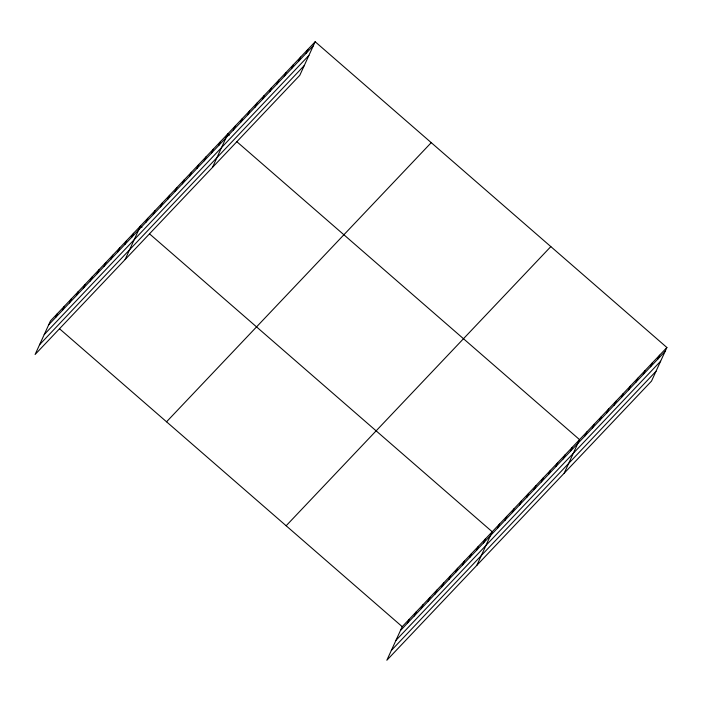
<?xml version="1.0" encoding="UTF-8"?>
<svg xmlns="http://www.w3.org/2000/svg" width="702" height="702" viewBox="0 0 702 702"><rect width="100%" height="100%" fill="white"/><g stroke="black" fill="none" stroke-linecap="round" stroke-linejoin="round"><path stroke-width="1.05" d="M55.607 317.515L57.397 313.601M62.531 310.214L64.321 306.3M69.454 302.913L71.244 298.999M76.378 295.612L78.168 291.699M83.301 288.311L85.091 284.398M90.225 281.011L92.015 277.097M97.148 273.71L98.938 269.796M104.071 266.409L105.862 262.495M110.986 259.108L112.785 255.195M117.91 251.799L119.7 247.894M124.833 244.498L126.623 240.593M131.757 237.197L133.547 233.292M125.096 259.573L140.47 225.991L141.98 227.299M145.963 222.218L147.753 218.313M153.238 214.549L155.028 210.635M160.521 206.871L162.311 202.957M167.796 199.192L169.586 195.279M175.079 191.514L176.869 187.601M182.353 183.836L184.143 179.923M189.637 176.158L191.427 172.253M196.911 168.48L198.701 164.575M204.194 160.811L205.984 156.897M211.469 153.133L213.259 149.219M218.752 145.454L220.542 141.541M212.443 167.453L227.817 133.863L229.326 135.179M233.31 130.098L235.1 126.184M240.584 122.42L242.374 118.506M247.859 114.742L249.658 110.837M255.142 107.064L256.932 103.159M262.416 99.394L264.215 95.481M269.7 91.716L271.49 87.803M276.974 84.038L278.773 80.125M284.257 76.36L286.047 72.446M291.532 68.682L293.331 64.768M298.815 61.004L300.605 57.099M306.09 53.326L307.888 49.421M315.163 41.743L299.78 75.333L35.1 354.492L50.483 320.902L315.163 41.743L666.9 347.508L651.517 381.098L386.837 660.257L402.22 626.667L666.9 347.508M407.344 623.279L409.134 619.366M414.268 615.979L416.058 612.065M421.191 608.678L422.981 604.764M428.115 601.377L429.905 597.463M435.038 594.076L436.828 590.163M441.962 586.775L443.752 582.862M448.885 579.475L450.675 575.561M455.809 572.174L457.599 568.26M462.723 564.873L464.522 560.959M469.647 557.572L471.437 553.659M476.57 550.271L478.36 546.358M483.494 542.971L485.284 539.057M476.833 565.347L492.207 531.756L149.517 233.854M497.7 527.992L499.491 524.078M504.975 520.314L506.765 516.4M512.258 512.635L514.048 508.722M519.533 504.957L521.323 501.044M526.816 497.279L528.606 493.366M534.09 489.601L535.88 485.696M541.365 481.923L543.164 478.018M548.648 474.254L550.438 470.34M555.923 466.576L557.721 462.662M563.206 458.897L564.996 454.984M570.48 451.219L572.279 447.306M564.18 473.218L579.554 439.627L236.864 141.725M585.038 435.863L586.837 431.958M592.321 428.185L594.111 424.28M599.596 420.507L601.395 416.602M606.879 412.837L608.669 408.924M614.153 405.159L615.952 401.246M621.437 397.481L623.227 393.568M628.711 389.803L630.51 385.889M635.994 382.125L637.785 378.211M643.269 374.447L645.068 370.542M650.552 366.769L652.342 362.864M657.827 359.099L659.626 355.186M48.684 324.815L313.373 45.656M44.2 334.608L308.889 55.449M39.584 344.7L304.264 65.54M166.549 421.805L431.239 142.646M286.144 525.763L550.824 246.604M400.421 630.58L665.11 351.421M395.937 640.373L660.626 361.214M391.321 650.464L656.001 371.305M59.521 328.764L402.22 626.667"/></g></svg>
